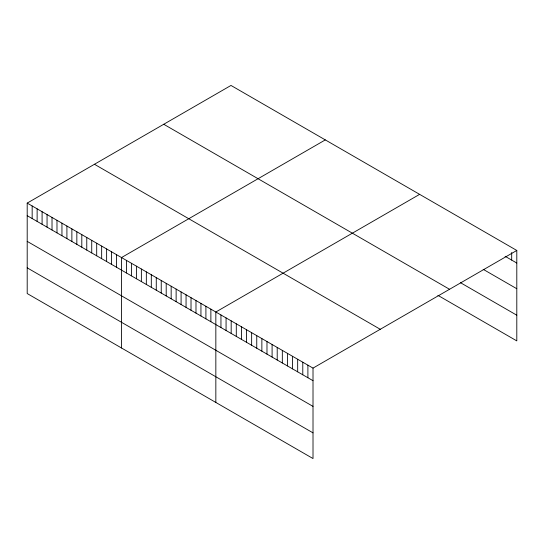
<?xml version="1.0" encoding="UTF-8"?>
<svg xmlns="http://www.w3.org/2000/svg" width="544" height="544" viewBox="0 0 544 544"><rect width="100%" height="100%" fill="white"/><g stroke="black" fill="none" stroke-linecap="round" stroke-linejoin="round"><path stroke-width="0.82" d="M27.2 203.102L313.011 368.111L313.011 458.551L27.2 293.542L27.2 203.102L230.989 85.449L516.8 250.458L516.8 340.898L437.893 295.338M325.305 139.903L121.516 257.557L121.516 347.997M419.621 194.358L215.839 312.011L215.839 402.451M313.011 368.111L516.8 250.458M505.111 256.292L516.8 263.038M483.188 269.328L516.8 288.735M460.537 282.724L516.8 315.207M163.737 124.27L449.548 289.286M94.452 164.274L380.263 329.29M27.2 215.682L313.011 380.691M27.2 241.373L313.011 406.388M27.2 267.845L313.011 432.861M511.686 252.538L511.686 260.086M307.897 365.16L307.897 377.74M302.784 362.209L302.784 374.789M297.67 359.258L297.67 371.838M292.556 356.3L292.556 368.88M287.443 353.348L287.443 365.928M282.329 350.397L282.329 362.977M277.209 347.446L277.209 360.026M272.095 344.488L272.095 357.068M266.982 341.537L266.982 354.117M261.868 338.586L261.868 351.166M256.754 335.634L256.754 348.214M251.641 332.683L251.641 345.256M246.527 329.725L246.527 342.305M241.407 326.774L241.407 339.354M236.293 323.823L236.293 336.403M231.18 320.872L231.18 333.445M226.066 317.914L226.066 330.494M220.952 314.962L220.952 327.542M210.875 309.142L210.875 321.722M205.911 306.279L205.911 318.859M200.947 303.409L200.947 315.989M195.983 300.546L195.983 313.126M191.019 297.677L191.019 310.257M186.055 294.814L186.055 307.394M181.091 291.944L181.091 304.524M176.127 289.082L176.127 301.662M171.163 286.219L171.163 298.792M166.199 283.349L166.199 295.929M161.235 280.486L161.235 293.06M156.271 277.617L156.271 290.197M151.307 274.754L151.307 287.327M146.336 271.884L146.336 284.464M141.372 269.022L141.372 281.595M136.408 266.152L136.408 278.732M131.444 263.289L131.444 275.869M126.48 260.42L126.48 273M116.552 254.687L116.552 267.267M111.588 251.824L111.588 264.404M106.624 248.955L106.624 261.535M101.66 246.092L101.66 258.672M96.696 243.222L96.696 255.802M91.732 240.36L91.732 252.94M86.768 237.49L86.768 250.07M81.804 234.627L81.804 247.207M76.84 231.764L76.84 244.338M71.876 228.895L71.876 241.475M66.912 226.032L66.912 238.605M61.948 223.162L61.948 235.742M56.984 220.3L56.984 232.873M52.02 217.43L52.02 230.01M47.056 214.567L47.056 227.14M42.092 211.698L42.092 224.278M37.128 208.835L37.128 221.415M32.164 205.965L32.164 218.545"/></g></svg>
